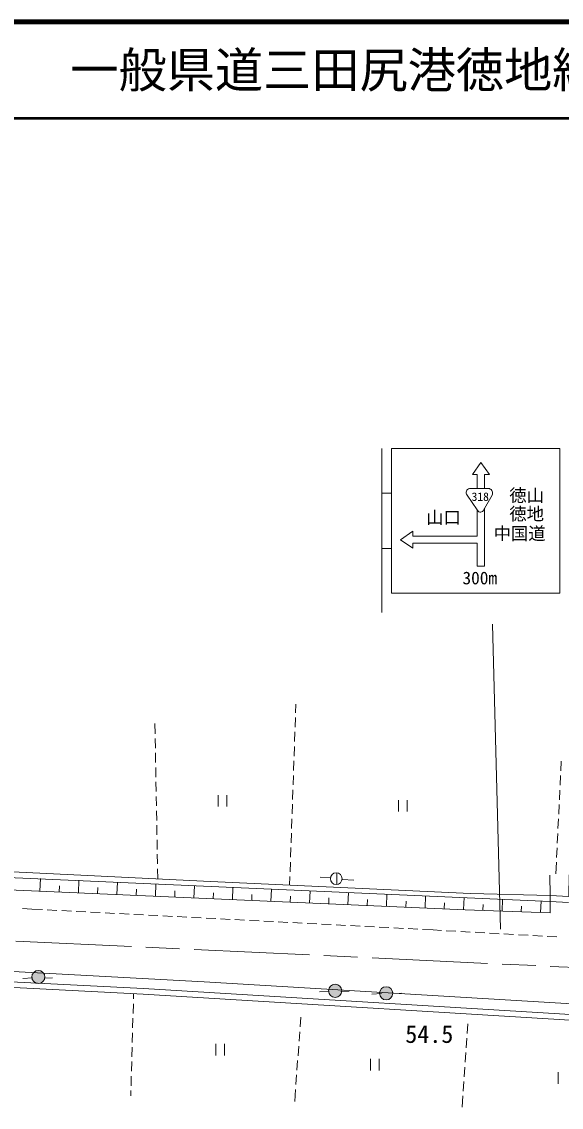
# Model space of a CAD drawing. Units: millimetres, scale not verified. Extents: x 40000 to 680000, y 20000 to 380000.
# Drawn here: x 211682 to 267675, y 267437 to 380000 of the extents above; entities that cross this region are included whole.
import ezdxf
from ezdxf.enums import TextEntityAlignment as Align

# ---------------------------------------------------------------- set-up
doc = ezdxf.new("R2010")
doc.units = ezdxf.units.MM
doc.header["$LTSCALE"] = 1000
doc.linetypes.add('CHAIN', pattern=[18.5, 12, -1.5, 3.5, -1.5])
for name, color, linetype, lineweight in [('M-BGD', 7, 'Continuous', 13), ('M-BGD-EXST', 7, 'Continuous', 13), ('M-BMK', 2, 'CHAIN', 13), ('M-STR-STRC', 7, 'Continuous', 13), ('M-TTL', 2, 'Continuous', 140), ('M-TTL-LINE', 7, 'Continuous', 50)]:
    doc.layers.add(name, color=color, linetype=linetype, lineweight=lineweight)
doc.layers.add('M-TTL-TXT', color=7, linetype='Continuous')
doc.styles.add('ＭＳ ゴシック', font='')
doc.styles.get('ＭＳ ゴシック').set_extended_font_data('MS Gothic')

msp = doc.modelspace()

# ---------------------------------------------------------------- hatches: boundary and pattern name
at = {"layer": 'M-BGD-EXST'}
for points in [[(214089, 280881, 0.97359), (212734, 281048, 0.01338), (212730, 281012, 0.41421), (213344, 280266, 0.41421)], [(244894, 279446, 0.97359), (243539, 279613, 0.01338), (243535, 279577, 0.41421), (244149, 278832, 0.41421)], [(250177, 279189, 0.97359), (248822, 279356, 0.01338), (248817, 279320, 0.41421), (249432, 278575, 0.41421)]]:
    msp.add_hatch(color=256, dxfattribs=at).paths.add_polyline_path(points)

# ---------------------------------------------------------------- linework, layer by layer
at = {"layer": 'M-BGD'}
for p, q in [((240107, 308350), (240139, 309240)), ((240055, 306851), (240090, 307851)), ((225523, 306177), (225503, 307244)), ((240002, 305352), (240037, 306352)), ((225550, 304677), (225532, 305677)), ((225578, 303177), (225559, 304177)), ((239950, 303853), (239985, 304853)), ((239897, 302354), (239932, 303354)), ((267616, 302327), (267663, 303326)), ((225605, 301677), (225587, 302677)), ((239845, 300855), (239880, 301854)), ((267545, 300829), (267592, 301827)), ((225633, 300178), (225615, 301177)), ((225660, 298678), (225642, 299678)), ((239792, 299356), (239827, 300355)), ((267473, 299330), (267521, 300329)), ((239740, 297857), (239775, 298856)), ((267402, 297832), (267450, 298831)), ((225688, 297178), (225670, 298178)), ((239687, 296358), (239722, 297357)), ((267331, 296334), (267379, 297333)), ((225715, 295678), (225697, 296678)), ((225743, 294179), (225725, 295178)), ((239635, 294859), (239670, 295858)), ((267260, 294835), (267308, 295834)), ((239582, 293360), (239617, 294359)), ((267189, 293337), (267236, 294336)), ((225771, 292679), (225752, 293679)), ((239530, 291861), (239565, 292860)), ((267108, 291633), (267165, 292838)), ((225799, 291112), (225780, 292179)), ((213570, 289843), (213628, 291156)), ((217566, 289667), (217624, 290970)), ((221562, 289490), (221619, 290784)), ((225558, 289314), (225615, 290599)), ((229555, 289138), (229611, 290413)), ((239481, 290471), (239512, 291361)), ((266516, 289395), (266477, 291503)), ((215568, 289755), (215597, 290407)), ((219564, 289578), (219593, 290226)), ((223560, 289402), (223589, 290045)), ((227556, 289226), (227585, 289864)), ((231553, 289049), (231581, 289687)), ((233551, 288961), (233607, 290237)), ((235549, 288873), (235577, 289510)), ((237547, 288785), (237603, 290060)), ((239545, 288697), (239573, 289334)), ((241543, 288608), (241599, 289883)), ((245540, 288446), (245591, 289706)), ((249536, 288283), (249587, 289529)), ((253533, 288120), (253583, 289352)), ((243541, 288527), (243567, 289157)), ((247538, 288364), (247563, 288987)), ((251535, 288201), (251560, 288817)), ((255531, 288039), (255556, 288648)), ((257530, 287957), (257579, 289175)), ((259528, 287876), (259552, 288478)), ((261526, 287795), (261575, 288998)), ((263525, 287713), (263549, 288308)), ((265523, 287632), (265571, 288821)), ((266522, 288779), (268438, 288673)), ((211759, 288040), (212739, 287990)), ((212739, 287990), (213839, 287933)), ((214338, 287907), (215337, 287855)), ((215836, 287829), (216835, 287777)), ((217334, 287751), (218333, 287700)), ((218832, 287674), (219831, 287622)), ((220330, 287596), (221329, 287544)), ((221828, 287518), (222827, 287466)), ((223326, 287440), (224325, 287388)), ((224824, 287362), (225823, 287310)), ((226322, 287284), (227321, 287232)), ((227820, 287206), (228819, 287154)), ((229318, 287128), (230317, 287076)), ((230816, 287050), (231814, 286999)), ((232314, 286973), (233312, 286921)), ((233812, 286895), (234810, 286843)), ((235310, 286817), (236308, 286765)), ((236808, 286739), (237806, 286687)), ((238306, 286661), (239304, 286609)), ((239804, 286583), (240802, 286531)), ((241302, 286505), (242300, 286453)), ((242800, 286427), (243798, 286376)), ((244298, 286350), (245296, 286298)), ((245796, 286272), (246794, 286220)), ((247294, 286194), (248292, 286142)), ((248792, 286116), (249790, 286064)), ((250290, 286038), (251288, 285986)), ((251788, 285960), (252786, 285908)), ((253285, 285882), (254385, 285825)), ((254385, 285825), (255237, 285777)), ((255736, 285749), (256735, 285692)), ((257234, 285664), (258232, 285608)), ((258731, 285579), (259730, 285523)), ((260229, 285495), (261227, 285438)), ((261727, 285410), (262725, 285354)), ((263224, 285325), (264223, 285269)), ((264722, 285241), (265720, 285184)), ((266219, 285156), (267218, 285100)), ((223298, 279232), (223282, 278671)), ((223268, 278171), (223239, 277171)), ((223225, 276671), (223197, 275672)), ((240644, 276769), (240572, 275772)), ((257975, 276098), (257907, 275100)), ((223182, 275172), (223154, 274172)), ((240535, 275273), (240463, 274276)), ((223139, 273673), (223111, 272673)), ((240427, 273777), (240354, 272780)), ((257872, 274602), (257804, 273604)), ((257769, 273105), (257701, 272107)), ((223096, 272173), (223068, 271174)), ((240318, 272281), (240246, 271284)), ((257667, 271609), (257598, 270611)), ((223054, 270674), (223025, 269674)), ((240209, 270785), (240137, 269788)), ((223011, 269174), (222995, 268613)), ((240101, 269289), (240010, 268043)), ((257564, 270112), (257495, 269115)), ((257461, 268616), (257380, 267437))]:
    msp.add_line(p, q, dxfattribs=at)
for points in [[(166227, 294329), (198662, 292451), (230561, 290877), (258263, 289617), (266516, 289395), (266522, 288779)], [(166209, 293634), (168023, 293536), (168784, 292098), (178232, 291466), (211111, 289951), (257682, 287896), (266522, 287591), (266522, 288779), (207862, 291376), (168023, 293536)], [(266516, 289395), (268441, 289299), (268482, 291539)], [(98225, 286974), (100664, 285529), (101922, 285511), (102586, 285791), (140508, 284040), (173963, 282210), (196090, 281170), (224306, 279745), (274304, 276714)], [(98225, 286974), (142758, 284942), (174627, 283665), (199220, 282150), (230614, 280457), (276292, 277717)], [(157461, 282548), (173934, 281647), (196063, 280608), (224281, 279182), (274274, 276115)]]:
    msp.add_lwpolyline(points, dxfattribs=at)
at = {"layer": 'M-BGD-EXST'}
for p, q in [((232069, 299814), (232069, 298614)), ((232969, 298614), (232969, 299814)), ((250781, 299299), (250781, 298099)), ((251681, 298099), (251681, 299299)), ((244378, 291747), (244393, 290533)), ((243716, 291224), (242666, 291283)), ((244925, 291055), (246140, 290974)), ((211813, 280780), (212820, 280844)), ((214002, 280841), (214896, 280859)), ((242594, 279398), (243602, 279461)), ((244783, 279458), (245678, 279476)), ((247998, 279179), (249006, 279242)), ((250187, 279239), (251082, 279257)), ((231813, 274008), (231813, 272808)), ((232713, 272808), (232713, 274008)), ((247864, 272463), (247864, 271263)), ((248764, 271263), (248764, 272463)), ((267336, 271082), (267336, 269882))]:
    msp.add_line(p, q, dxfattribs=at)
for centre, radius in [((244321, 291139), 611), ((213410, 280946), 683), ((244215, 279512), 683), ((249497, 279255), 683)]:
    msp.add_circle(centre, radius, dxfattribs=at)
at = {"layer": 'M-BMK'}
msp.add_line((174125, 286429), (273071, 281742), dxfattribs=at)
at = {"layer": 'M-STR-STRC'}
for p, q in [((249042, 335749), (249042, 318749)), ((250042, 335749), (267534, 335749)), ((250042, 335749), (250042, 320749)), ((267534, 335749), (267534, 320749)), ((258461, 333035), (259336, 334285)), ((259336, 334285), (260211, 333035)), ((258961, 333035), (258461, 333035)), ((258961, 333035), (258961, 331594)), ((259711, 333035), (259711, 331590)), ((260211, 333035), (259711, 333035)), ((249042, 331124), (250042, 331124)), ((258160, 331598), (260215, 331587)), ((257903, 330909), (258961, 329398)), ((260503, 330909), (259557, 329285)), ((258961, 329399), (258961, 326668)), ((259711, 329549), (259711, 326668)), ((251005, 326293), (252255, 327168)), ((252255, 327168), (252255, 326668)), ((252255, 326668), (258961, 326668)), ((259711, 326668), (259711, 323543)), ((249042, 325374), (250042, 325374)), ((252255, 325418), (251005, 326293)), ((252255, 325918), (252255, 325418)), ((252255, 325918), (254414, 325918)), ((254921, 325918), (254414, 325918)), ((254921, 325918), (258961, 325918)), ((258961, 325918), (258961, 324730)), ((258961, 324730), (258961, 324225)), ((258961, 324225), (258961, 323543)), ((258961, 323543), (259711, 323543)), ((250042, 320749), (267534, 320749)), ((261373, 285900), (260546, 317545))]:
    msp.add_line(p, q, dxfattribs=at)
for centre, radius, start, end in [((258220, 331183), 419, 98.34559, 220.72986), ((260056, 331120), 494, 334.74902, 71.22842), ((259287, 329489), 338, 195.50487, 323.01733)]:
    msp.add_arc(centre, radius, start, end, dxfattribs=at)
at = {"layer": 'M-TTL'}
msp.add_line((680000, 380000), (40000, 380000), dxfattribs=at)
at = {"layer": 'M-TTL-LINE'}
msp.add_line((40000, 370000), (680000, 370000), dxfattribs=at)

# ---------------------------------------------------------------- texts
at = {"layer": 'M-BGD-EXST', "style": 'ＭＳ ゴシック'}
msp.add_text('54.5', height=1833, dxfattribs=at).set_placement((253978, 273565), align=Align.BOTTOM_CENTER)
at = {"layer": 'M-STR-STRC', "style": 'ＭＳ ゴシック'}
for s, height, p in [('318', 879.8, (259265, 330751)), ('徳山', 1320, (264079, 330885)), ('徳地', 1320, (264079, 328972)), ('山口', 1320, (255441, 328594)), ('中国道', 1320, (263346, 326941)), ('300m', 1320, (259215, 322322))]:
    msp.add_text(s, height=height, dxfattribs=at).set_placement(p, align=Align.MIDDLE_CENTER)
at = {"layer": 'M-TTL-TXT', "style": 'ＭＳ ゴシック'}
msp.add_text('一般県道三田尻港徳地線', height=3666, dxfattribs=at).set_placement((216734, 375000), align=Align.MIDDLE_LEFT)

doc.saveas('drawing.dxf')
